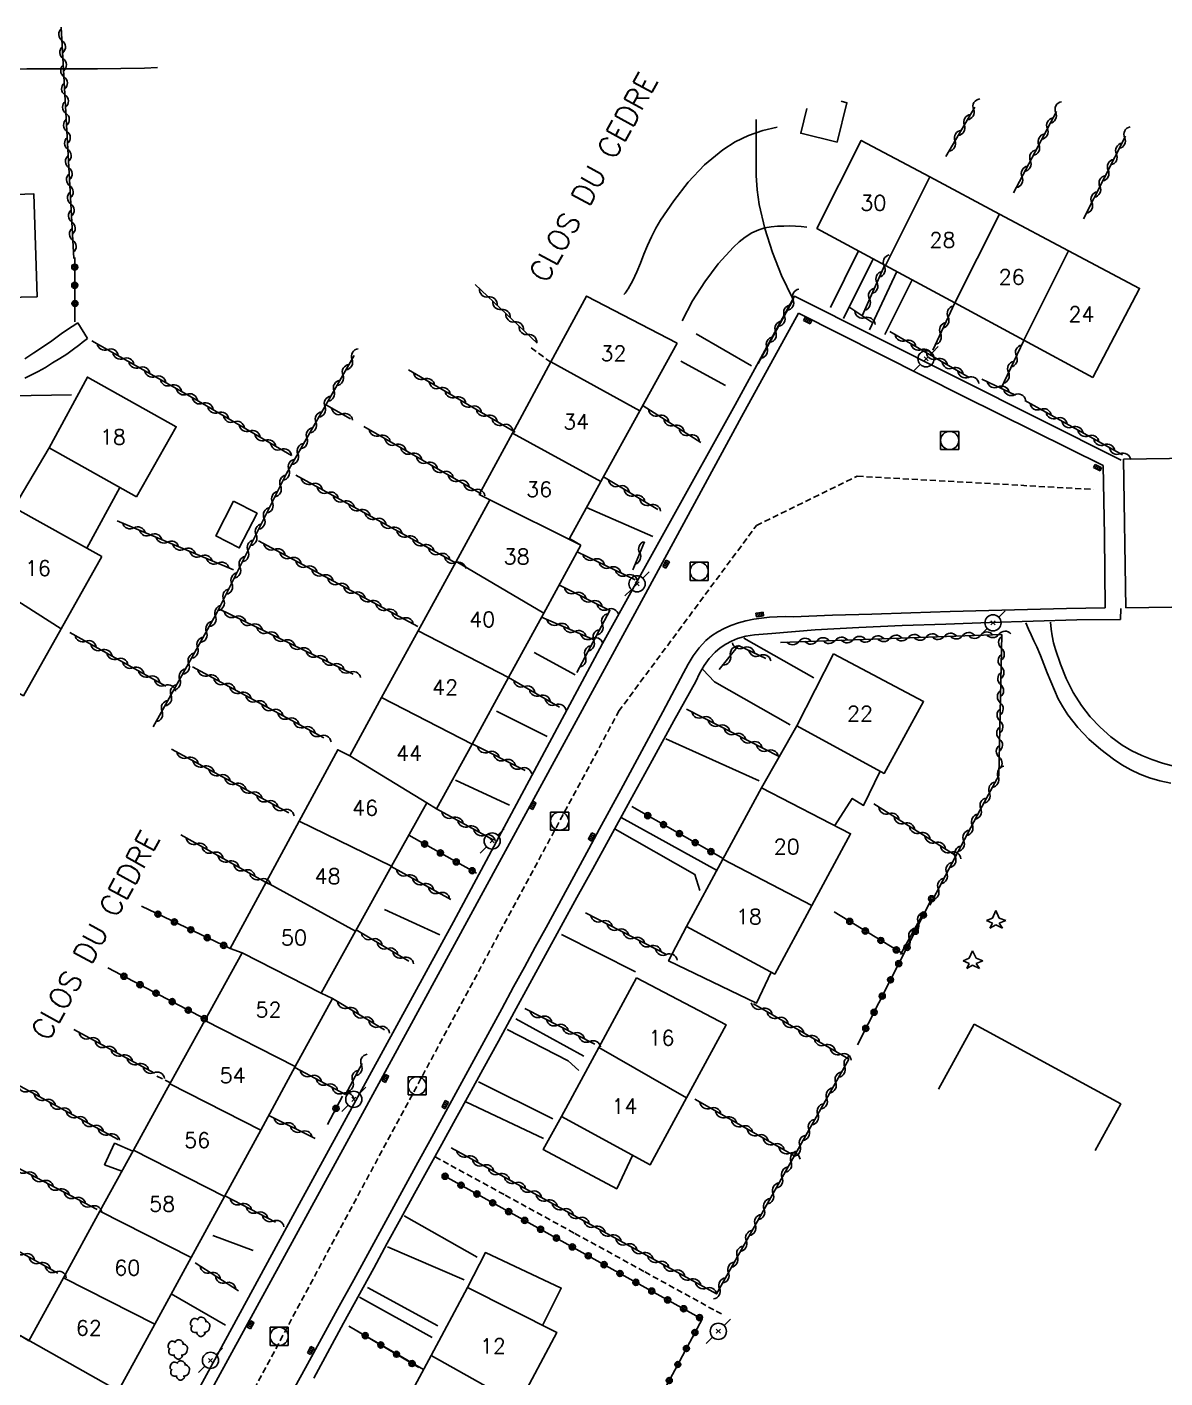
# Model space of a CAD drawing. Header units: millimetres. Extents: x 149000 to 150002, y 151999 to 153000.
# Drawn here: x 149285.8 to 149379.6, y 152423.4 to 152534.8 of the extents above; entities that cross this region are included whole.
import ezdxf
from ezdxf.enums import TextEntityAlignment as Align

# ---------------------------------------------------------------- set-up
doc = ezdxf.new("R2010")
doc.units = ezdxf.units.MM
doc.linetypes.add('DASHED', pattern=[0.75, 0.5, -0.25])
doc.layers.get('0').update_dxf_attribs({"linetype": 'CONTINUOUS'})
for name, color, linetype in [('W0001', 6, 'DASHED'), ('W0014', 7, 'CONTINUOUS'), ('W0017', 7, 'CONTINUOUS'), ('W0070', 7, 'DASHED'), ('W0071', 7, 'CONTINUOUS'), ('w0101', 7, 'CONTINUOUS'), ('W0104', 1, 'CONTINUOUS'), ('W0112', 1, 'DASHED'), ('w0211', 2, 'CONTINUOUS'), ('W0214', 2, 'CONTINUOUS'), ('w0300', 7, 'CONTINUOUS'), ('w0303', 7, 'CONTINUOUS'), ('W0310', 3, 'CONTINUOUS'), ('w0323', 7, 'CONTINUOUS'), ('W0333', 7, 'CONTINUOUS'), ('W0401', 7, 'CONTINUOUS'), ('W0420', 7, 'CONTINUOUS'), ('W0473', 7, 'CONTINUOUS'), ('W0989', 7, 'CONTINUOUS'), ('W0991', 7, 'CONTINUOUS'), ('W1102', 7, 'CONTINUOUS')]:
    doc.layers.add(name, color=color, linetype=linetype)
doc.styles.get("Standard").update_dxf_attribs({"font": 'romans.shx', "width": 0.85})

# ---------------------------------------------------------------- blocks, each defined once
blk = doc.blocks.new('T401')
for p, q in [((-0.3, 0.3), (0, 0.3)), ((-0.3, -0.25), (-0.3, 0.3)), ((-0.3, 0.15), (0, 0.15)), ((-0.3, 0), (0, 0)), ((0, 0.3), (0, -0.25)), ((-0.3, -0.15), (0, -0.15)), ((-0.3, -0.25), (-0.3, -0.3)), ((-0.3, -0.3), (0, -0.3)), ((0, -0.3), (0, -0.25))]:
    blk.add_line(p, q)
blk = doc.blocks.new('T420')
for p, q in [((0.75, 0.75), (-0.75, 0.75)), ((-0.75, 0.75), (-0.75, -0.75)), ((0.75, 0.75), (0.75, -0.75)), ((0.75, -0.75), (-0.75, -0.75))]:
    blk.add_line(p, q)
blk.add_ellipse((0, 0), major_axis=(-0.53, 0.53), ratio=1, start_param=3.926991, end_param=10.210176)
blk = doc.blocks.new('T303')
for p, q in [((-0.77, 0), (-0.28, 0.21)), ((-0.28, -0.21), (-0.77, 0)), ((-0.28, 0.21), (0, 0.83)), ((0, 0.83), (0.28, 0.21)), ((0.28, 0.21), (0.83, 0)), ((0.83, 0), (0.28, -0.21)), ((-0.49, -0.63), (-0.28, -0.21)), ((0, -0.35), (-0.49, -0.63)), ((0.56, -0.63), (0, -0.35)), ((0.28, -0.21), (0.56, -0.63))]:
    blk.add_line(p, q)
blk = doc.blocks.new('T473')
for p, q in [((-0.166667, 0.166667), (0.166667, -0.166667)), ((-0.166667, -0.166667), (0.166667, 0.166667)), ((0.500001, 0.500001), (1.000002, 1.000002)), ((-1.000002, -1.000002), (-0.500001, -0.500001))]:
    blk.add_line(p, q)
blk.add_ellipse((0, 0), major_axis=(0.471405, 0.471405), ratio=1, start_param=5.4977871438, end_param=11.780972451)
blk = doc.blocks.new('T300')
for p, q in [((-0.8, 0.51), (-0.86, 0.34)), ((-0.86, 0.34), (-0.86, 0.17)), ((-0.86, 0.17), (-0.74, 0.06)), ((-0.69, 0.63), (-0.8, 0.51)), ((-0.8, -0.06), (-0.74, 0.06)), ((-0.74, 0.06), (-0.69, 0.11)), ((-0.57, 0.69), (-0.69, 0.63)), ((-0.46, 0.69), (-0.57, 0.69)), ((-0.29, 0.63), (-0.46, 0.69)), ((-0.29, 0.63), (-0.17, 0.74)), ((-0.23, 0.57), (-0.29, 0.63)), ((-0.17, 0.74), (-0.06, 0.8)), ((-0.06, 0.8), (0.06, 0.8)), ((0.06, 0.8), (0.23, 0.74)), ((0.23, 0.74), (0.34, 0.63)), ((0.34, 0.63), (0.4, 0.51)), ((0.46, 0.46), (0.34, 0.46)), ((0.4, 0.51), (0.4, 0.46)), ((0.57, 0.4), (0.46, 0.46)), ((0.57, 0.4), (0.69, 0.29)), ((0.69, 0.29), (0.74, 0.17)), ((0.74, 0.06), (0.69, -0.17)), ((0.74, 0.17), (0.74, 0.06)), ((-0.8, -0.17), (-0.8, -0.06)), ((-0.8, -0.23), (-0.8, -0.17)), ((-0.74, -0.34), (-0.8, -0.23)), ((-0.69, -0.4), (-0.74, -0.34)), ((-0.51, -0.46), (-0.69, -0.4)), ((-0.4, -0.46), (-0.51, -0.46)), ((-0.4, -0.46), (-0.34, -0.46)), ((-0.34, -0.46), (-0.34, -0.4)), ((-0.34, -0.51), (-0.34, -0.46)), ((-0.29, -0.63), (-0.34, -0.51)), ((-0.17, -0.74), (-0.29, -0.63)), ((-0.06, -0.8), (-0.17, -0.74)), ((0.06, -0.8), (-0.06, -0.8)), ((0.17, -0.74), (0.06, -0.8)), ((0.23, -0.69), (0.17, -0.74)), ((0.29, -0.46), (0.23, -0.46)), ((0.29, -0.63), (0.23, -0.69)), ((0.46, -0.4), (0.29, -0.46)), ((0.34, -0.51), (0.29, -0.63)), ((0.34, -0.51), (0.34, -0.46)), ((0.57, -0.34), (0.46, -0.4)), ((0.63, -0.29), (0.57, -0.34)), ((0.69, -0.17), (0.63, -0.29))]:
    blk.add_line(p, q)
blk = doc.blocks.new('t323o')
at = {"color": 0, "linetype": 'Continuous'}
for radius in [0.25, 0.15]:
    blk.add_circle((0, 0), radius, dxfattribs=at)
blk = doc.blocks.new('t310o')
at = {"color": 0, "linetype": 'Continuous'}
for centre, start, end in [((-0.5, 0.38), 216.8699, 323.1304), ((0.5, -0.37), 36.8699, 143.1303)]:
    blk.add_arc(centre, 0.625, start, end, dxfattribs=at)

msp = doc.modelspace()

# ---------------------------------------------------------------- linework, layer by layer
at = {"layer": 'W0001'}
msp.add_lwpolyline([(149281.78, 152383.79), (149292.51, 152400), (149311.3, 152435.09), (149334.59, 152478.37), (149345.95, 152493.71), (149354.27, 152497.78), (149373.75, 152496.69)], dxfattribs=at)
at = {"layer": 'W0014'}
for points in [[(149376.03, 152499.11), (149349.09, 152512.63), (149344.2, 152503.68), (149333.26, 152483.98), (149320.97, 152461.02), (149308.24, 152437.71), (149295.58, 152414.36), (149286.29, 152397.61)], [(149349.43, 152511.22), (149344.72, 152502.68), (149335.75, 152486.15), (149324.77, 152465.97), (149313.3, 152444.9), (149299.32, 152419.27), (149290.33, 152402.86), (149287.11, 152396.96)], [(149374.54, 152498.65), (149363.06, 152504.35), (149349.43, 152511.22)], [(149290, 152510.43), (149289.53, 152510.14), (149289.07, 152509.83), (149288.62, 152509.52), (149288.18, 152509.2), (149287.73, 152508.88), (149287.28, 152508.56), (149286.82, 152508.25), (149286.36, 152507.96), (149286.11, 152507.8), (149285.87, 152507.63), (149285.63, 152507.46)], [(149290, 152510.43), (149290.79, 152509.15)], [(149285.62, 152505.87), (149285.84, 152505.98), (149286.06, 152506.08), (149286.28, 152506.19), (149286.5, 152506.3), (149286.72, 152506.42), (149287.32, 152506.76), (149287.91, 152507.12), (149288.5, 152507.49), (149289.08, 152507.86), (149289.31, 152508.01), (149289.52, 152508.17), (149289.74, 152508.33), (149289.95, 152508.49), (149290.15, 152508.66), (149290.36, 152508.82), (149290.57, 152508.99), (149290.79, 152509.15)], [(149374.7, 152486.93), (149374.65, 152492.89), (149374.54, 152498.65)], [(149348.99, 152486.18), (149352.22, 152486.3), (149355.46, 152486.4), (149358.69, 152486.51), (149361.93, 152486.61), (149365.12, 152486.7), (149368.31, 152486.78), (149371.51, 152486.86), (149374.7, 152486.93)], [(149375.99, 152486.86), (149375.98, 152485.96)], [(149339.95, 152481.55), (149340.31, 152482.28), (149340.74, 152482.97), (149341.23, 152483.62), (149341.79, 152484.21), (149342.26, 152484.6), (149342.76, 152484.94), (149343.29, 152485.22), (149343.84, 152485.47), (149344.46, 152485.69), (149345.09, 152485.85), (149345.74, 152485.97), (149346.38, 152486.07), (149347.03, 152486.14), (149347.67, 152486.18), (149348.32, 152486.2), (149348.97, 152486.18)], [(149340.96, 152480.84), (149341.26, 152481.51), (149341.63, 152482.15), (149342.06, 152482.73), (149342.56, 152483.27), (149342.97, 152483.62), (149343.42, 152483.93), (149343.89, 152484.18), (149344.39, 152484.39), (149345.09, 152484.58), (149345.8, 152484.68), (149346.51, 152484.74), (149347.22, 152484.8), (149350.8, 152485.1), (149354.39, 152485.3), (149357.97, 152485.45), (149361.56, 152485.58), (149365.16, 152485.71), (149368.77, 152485.83), (149372.37, 152485.92), (149375.98, 152485.96)], [(149307.44, 152421.8), (149308.76, 152424.21), (149310.08, 152426.63), (149311.41, 152429.05), (149312.74, 152431.47), (149314.07, 152433.88), (149315.4, 152436.3), (149316.72, 152438.72), (149318.04, 152441.14), (149319.03, 152442.95), (149320.02, 152444.76), (149321.01, 152446.58), (149321.99, 152448.39), (149322.98, 152450.21), (149323.96, 152452.02), (149324.95, 152453.84), (149325.93, 152455.65), (149326.82, 152457.28), (149327.71, 152458.91), (149328.6, 152460.53), (149329.48, 152462.16), (149330.37, 152463.79), (149331.26, 152465.41), (149332.14, 152467.04), (149333.02, 152468.67), (149334.76, 152471.89), (149336.5, 152475.11), (149338.23, 152478.33), (149339.95, 152481.55)], [(149309.45, 152423.34), (149311.91, 152427.89), (149314.39, 152432.44), (149315.51, 152434.49), (149316.63, 152436.54), (149317.75, 152438.58), (149318.88, 152440.63), (149320.01, 152442.67), (149321.13, 152444.72), (149322.26, 152446.76), (149323.38, 152448.81), (149324.68, 152451.17), (149325.97, 152453.54), (149327.27, 152455.91), (149328.56, 152458.28), (149329.86, 152460.65), (149331.15, 152463.02), (149332.45, 152465.39), (149333.74, 152467.75), (149335.54, 152471.03), (149337.35, 152474.31), (149339.15, 152477.58), (149340.96, 152480.85)]]:
    msp.add_lwpolyline(points, dxfattribs=at)
at = {"layer": 'W0017'}
for points in [[(149352.05, 152511.69), (149354.38, 152516.37)], [(149355.58, 152515.72), (149353.12, 152510.79)], [(149355.27, 152509.87), (149357.53, 152514.67)], [(149358.79, 152513.98), (149356.54, 152509.46)], [(149340.99, 152509.53), (149345.55, 152506.88)], [(149343.41, 152505.27), (149339.73, 152507.27)], [(149289.46, 152504.5), (149284.49, 152504.41)], [(149337.4, 152492.79), (149331.93, 152495.19)], [(149350.69, 152481.13), (149344.92, 152484.42)], [(149331.01, 152481.4), (149327.62, 152483.24)], [(149348.73, 152477.26), (149342.49, 152480.81), (149341.54, 152481.82)], [(149328.69, 152476.29), (149324.51, 152478.38)], [(149346.18, 152472.64), (149338.47, 152476.1)], [(149325.6, 152470.63), (149321.13, 152472.69)], [(149342.65, 152465.26), (149334.81, 152469.61)], [(149334.3, 152468.66), (149340.87, 152464.92), (149341.28, 152463.59)], [(149319.84, 152459.94), (149315.28, 152462.03)], [(149335.99, 152456.88), (149329.88, 152459.96)], [(149331.3, 152448.73), (149330.42, 152449.54), (149325.41, 152452.11)], [(149331.71, 152449.93), (149326.1, 152452.99)], [(149329.16, 152444.76), (149323.04, 152447.81)], [(149328.38, 152443.12), (149321.99, 152446.15)], [(149322.92, 152433.34), (149316.91, 152436.75)], [(149304.44, 152433.88), (149301.13, 152435.13)], [(149321.85, 152431.48), (149315.52, 152434.18)], [(149313.89, 152430.84), (149319.67, 152427.68)], [(149302.16, 152427.73), (149297.69, 152430.31)], [(149319.21, 152426.7), (149313.22, 152430.05)], [(149318.51, 152424.08), (149312.35, 152427.65)]]:
    msp.add_lwpolyline(points, dxfattribs=at)
at = {"layer": 'W0070'}
msp.add_lwpolyline([(149343.07, 152428.65), (149342.45, 152428.98), (149336.68, 152432.16), (149330.92, 152435.33), (149325.15, 152438.5), (149319.38, 152441.66)], dxfattribs=at)
at = {"layer": 'W0071'}
for points in [[(149368.16, 152485.67), (149368.39, 152485.17), (149368.62, 152484.68), (149368.84, 152484.19), (149369.07, 152483.69), (149369.38, 152482.99), (149369.66, 152482.27), (149369.94, 152481.56), (149370.22, 152480.84), (149370.52, 152480.12), (149370.84, 152479.42), (149371.21, 152478.74), (149371.63, 152478.08), (149372.45, 152477.04), (149373.36, 152476.09), (149374.35, 152475.22), (149375.39, 152474.42), (149376.09, 152473.96), (149376.82, 152473.55), (149377.58, 152473.2), (149378.36, 152472.9), (149379.23, 152472.64), (149380.12, 152472.44)], [(149382.41, 152473.55), (149381.65, 152473.62), (149380.9, 152473.74), (149380.16, 152473.9), (149379.43, 152474.1), (149378.57, 152474.39), (149377.73, 152474.72), (149376.9, 152475.11), (149376.12, 152475.58), (149375.17, 152476.28), (149374.29, 152477.06), (149373.48, 152477.92), (149372.75, 152478.85), (149372.07, 152479.94), (149371.5, 152481.09), (149371.02, 152482.28), (149370.61, 152483.49), (149370.46, 152484.04), (149370.34, 152484.6), (149370.25, 152485.16), (149370.21, 152485.73)]]:
    msp.add_lwpolyline(points, dxfattribs=at)
at = {"layer": 'w0101'}
for points in [[(149356.59, 152515.17), (149350.94, 152518.23), (149354.6, 152525.48), (149360.26, 152522.47)], [(149360.26, 152522.47), (149366, 152519.41)], [(149366, 152519.41), (149371.7, 152516.38)], [(149371.7, 152516.38), (149377.55, 152513.27), (149373.69, 152505.93)], [(149362.31, 152512.08), (149356.59, 152515.17)], [(149329.01, 152507.22), (149331.95, 152512.64), (149339.41, 152508.76)], [(149367.99, 152509.01), (149362.31, 152512.08)], [(149373.69, 152505.93), (149367.99, 152509.01)], [(149339.41, 152508.76), (149336.33, 152503.17)], [(149325.83, 152501.33), (149329.01, 152507.22)], [(149336.33, 152503.17), (149333.12, 152497.35)], [(149323.96, 152495.82), (149323.09, 152496.28), (149325.83, 152501.33)], [(149333.12, 152497.35), (149330.53, 152492.64)], [(149321.18, 152490.73), (149323.96, 152495.82)], [(149291.98, 152491.15), (149284.72, 152495.19)], [(149330.53, 152492.64), (149331.46, 152492.08)], [(149288.62, 152485.18), (149291.98, 152491.14)], [(149331.46, 152492.08), (149328.41, 152486.49)], [(149318.06, 152485.02), (149321.18, 152490.73)], [(149281.65, 152489.61), (149278.4, 152483.7), (149285.5, 152479.66), (149288.62, 152485.18)], [(149328.41, 152486.49), (149325.51, 152481.18)], [(149315.04, 152479.52), (149318.06, 152485.02)], [(149325.51, 152481.18), (149322.5, 152475.67)], [(149312.41, 152474.7), (149315.04, 152479.52)], [(149322.5, 152475.67), (149319.58, 152470.32), (149318.76, 152470.83)], [(149308.24, 152469.31), (149311.43, 152475.21), (149312.41, 152474.7)], [(149346.37, 152472.07), (149343.19, 152466.17)], [(149350.52, 152462.35), (149353.72, 152468.28), (149346.37, 152472.07)], [(149318.76, 152470.83), (149315.86, 152465.61)], [(149305.52, 152464.28), (149308.24, 152469.31)], [(149315.86, 152465.61), (149312.89, 152460.24)], [(149343.19, 152466.17), (149340.19, 152460.61), (149347.46, 152456.69), (149350.52, 152462.35)], [(149303.54, 152458.46), (149302.55, 152458.8), (149305.52, 152464.28)], [(149312.89, 152460.24), (149310.06, 152455.13)], [(149300.46, 152452.86), (149303.54, 152458.46)], [(149336.06, 152456.38), (149332.96, 152450.64)], [(149340.18, 152446.48), (149343.45, 152452.52), (149336.06, 152456.38)], [(149310.06, 152455.13), (149310.99, 152454.67), (149307.92, 152449.06)], [(149297.59, 152447.63), (149300.46, 152452.86)], [(149332.96, 152450.64), (149329.87, 152444.95), (149337.18, 152440.95), (149340.18, 152446.48)], [(149307.92, 152449.06), (149305.07, 152443.82)], [(149294.59, 152442.16), (149297.59, 152447.63)], [(149305.07, 152443.82), (149302.08, 152438.34)], [(149291.82, 152437.13), (149294.59, 152442.16)], [(149302.08, 152438.34), (149299.33, 152433.3)], [(149288.8, 152431.63), (149291.82, 152437.13)], [(149299.33, 152433.3), (149296.33, 152427.8)], [(149285.95, 152426.44), (149288.8, 152431.63)], [(149322.12, 152430.83), (149319.12, 152425.21)], [(149326.33, 152421.17), (149329.5, 152427.11), (149322.12, 152430.83)], [(149296.33, 152427.8), (149293.21, 152422.09), (149292.42, 152422.39)], [(149283.56, 152423.8), (149285.24, 152426.87), (149285.95, 152426.44)], [(149319.12, 152425.21), (149316.06, 152419.5), (149323.32, 152415.5), (149326.33, 152421.17)]]:
    msp.add_lwpolyline(points, dxfattribs=at)
for points in [[(149286.64, 152512.58), (149280.02, 152512.45), (149279.68, 152520.83), (149286.36, 152521.08)], [(149294.84, 152496.08), (149287.64, 152500.11), (149290.78, 152505.96), (149298.11, 152501.86)], [(149352.31, 152483.13), (149349.28, 152477.18), (149356.48, 152473.25), (149359.73, 152479.18)]]:
    msp.add_lwpolyline(points, close=True, dxfattribs=at)
at = {"layer": 'W0104'}
for points in [[(149352.62, 152525.34), (149349.6, 152526.08), (149350.1, 152528.11)], [(149352.93, 152528.72), (149353.42, 152528.6), (149352.62, 152525.34)], [(149284.72, 152495.19), (149287.64, 152500.11)], [(149293.46, 152496.85), (149290.73, 152491.85)], [(149291.98, 152491.14), (149291.98, 152491.15)], [(149349.28, 152477.18), (149346.37, 152472.07)], [(149356.16, 152473.43), (149354.79, 152470.62), (149353.86, 152471.19), (149352.42, 152468.95)], [(149340.19, 152460.61), (149338.71, 152457.78), (149345.97, 152454.3), (149347.16, 152456.85)], [(149329.87, 152444.95), (149328.37, 152442.21), (149334.44, 152438.98), (149335.74, 152441.74)], [(149293.63, 152440.43), (149292.2, 152440.97), (149293.02, 152442.74), (149294.54, 152442.08)], [(149322.12, 152430.83), (149323.6, 152433.71), (149329.85, 152430.79), (149328.31, 152427.7)]]:
    msp.add_lwpolyline(points, dxfattribs=at)
for points in [[(149376.22, 152499.18), (149376.42, 152486.92), (149382.11, 152487.01), (149381.92, 152499.27)], [(149302.83, 152495.71), (149301.38, 152492.85), (149303.31, 152491.86), (149304.77, 152494.72)]]:
    msp.add_lwpolyline(points, close=True, dxfattribs=at)
at = {"layer": 'W0112'}
for points in [[(149328.99, 152507.18), (149327.34, 152508.39)], [(149297.64, 152447.73), (149296.4, 152448.32)]]:
    msp.add_lwpolyline(points, dxfattribs=at)
at = {"layer": 'w0211'}
msp.add_lwpolyline([(149347.67, 152526.59), (149346.47, 152526.31), (149345.31, 152525.9), (149344.2, 152525.37), (149343.17, 152524.71), (149341.66, 152523.46), (149340.33, 152522.03), (149339.15, 152520.5), (149338.05, 152518.91), (149337.65, 152518.24), (149337.29, 152517.53), (149336.97, 152516.81), (149336.68, 152516.09), (149336.39, 152515.36), (149336.09, 152514.64), (149335.75, 152513.93), (149335.37, 152513.24), (149335.3, 152513.12), (149335.21, 152513), (149335.12, 152512.88), (149335.02, 152512.77)], dxfattribs=at)
at = {"layer": 'W0214'}
for points in [[(149296.56, 152531.5), (149295.48, 152531.46), (149293.54, 152531.42), (149291.61, 152531.4), (149289.67, 152531.4), (149287.74, 152531.4), (149285.8, 152531.39), (149283.87, 152531.37), (149281.93, 152531.32), (149279.67, 152531.23), (149277.41, 152531.12), (149275.15, 152531), (149272.9, 152530.86), (149270.64, 152530.72), (149268.38, 152530.59), (149266.12, 152530.46), (149263.86, 152530.35), (149262.99, 152530.35), (149262.88, 152530.36)], [(149339.84, 152510.61), (149340.69, 152512.26), (149341.69, 152513.83), (149342.81, 152515.31), (149344.07, 152516.68), (149344.53, 152517.11), (149345.03, 152517.5), (149345.57, 152517.85), (149346.14, 152518.12), (149346.65, 152518.28), (149347.18, 152518.36), (149347.7, 152518.4), (149348.22, 152518.42), (149348.69, 152518.43), (149349.17, 152518.42), (149349.64, 152518.39), (149350.11, 152518.33)]]:
    msp.add_lwpolyline(points, dxfattribs=at)
at = {"layer": 'w0300'}
msp.add_lwpolyline([(149348.93, 152512.47), (149348.03, 152514.33), (149347.27, 152516.24), (149346.65, 152518.21), (149346.17, 152520.21), (149346, 152521.4), (149345.93, 152522.59), (149345.92, 152523.79), (149345.92, 152524.97), (149345.92, 152527.21)], dxfattribs=at)
at = {"layer": 'W0310'}
for points in [[(149288.63, 152534.84), (149289.65, 152515.75)], [(149363.95, 152528.22), (149361.56, 152524.17)], [(149367.16, 152521.15), (149370.69, 152527.88)], [(149372.93, 152519.02), (149376.39, 152525.85)], [(149354.67, 152511.01), (149356.53, 152515.21)], [(149327.87, 152508.75), (149322.76, 152513.61)], [(149346.1, 152507.07), (149349.01, 152512.39)], [(149355.48, 152510.48), (149353.65, 152511.69)], [(149360.49, 152508.19), (149362.31, 152512.08)], [(149291.14, 152508.95), (149299.61, 152504.17), (149307.6, 152499.48)], [(149363.49, 152505.91), (149356.96, 152509.73)], [(149366.1, 152504.99), (149368, 152508.99)], [(149312.77, 152507.73), (149307.2, 152497.99), (149301.49, 152486.55), (149296.2, 152477.09)], [(149326.05, 152501.42), (149317.25, 152506.56)], [(149367.32, 152504.46), (149364.54, 152505.79)], [(149312.48, 152502.51), (149310.49, 152503.65)], [(149341.36, 152500.57), (149336.62, 152503.59)], [(149376.15, 152499.53), (149368.09, 152504.03)], [(149323.26, 152496.33), (149313.59, 152501.88)], [(149321.18, 152490.6), (149307.97, 152497.87)], [(149337.81, 152495.03), (149333.34, 152497.73)], [(149293.23, 152494.09), (149302.82, 152490.06)], [(149318.02, 152485.38), (149304.89, 152492.45)], [(149335.76, 152490.06), (149336.71, 152492.37)], [(149331.17, 152491.55), (149335.94, 152489.23)], [(149331.13, 152481.59), (149333.87, 152486.7), (149329.67, 152488.81)], [(149312.7, 152481.45), (149301.61, 152486.84)], [(149332.58, 152484.29), (149328.22, 152486.15)], [(149289.32, 152484.89), (149297.26, 152480.46)], [(149347.95, 152484.07), (149366.18, 152484.73)], [(149366.18, 152484.73), (149365.94, 152473.08)], [(149346.73, 152482.75), (149344.48, 152483.8), (149342.87, 152481.82)], [(149310.28, 152476.2), (149299.44, 152482.05)], [(149329.72, 152478.73), (149325.51, 152481.18)], [(149347.84, 152474.64), (149340.19, 152478.56)], [(149326.87, 152473.5), (149322.51, 152475.69)], [(149307.38, 152470.01), (149297.72, 152475.26)], [(149365.94, 152473.08), (149364.39, 152470.25), (149360.24, 152462.39)], [(149324.24, 152467.77), (149319.58, 152470.32)], [(149362.34, 152466.52), (149355.62, 152470.74)], [(149305.71, 152464.15), (149298.49, 152468.18)], [(149320.75, 152462.85), (149315.84, 152465.57)], [(149338.59, 152458.28), (149331.86, 152461.74)], [(149359.57, 152461.44), (149357.83, 152458.31)], [(149317.3, 152457.76), (149312.95, 152460.35)], [(149315.27, 152452.09), (149310.99, 152454.67)], [(149320.78, 152442.36), (149342.65, 152430.3), (149353.55, 152449.63), (149353.55, 152449.71), (149345.72, 152454.23)], [(149332.63, 152450.92), (149326.86, 152453.85)], [(149296.31, 152448.53), (149289.65, 152452.11)], [(149313.44, 152449.33), (149312.06, 152446.76), (149307.89, 152449)], [(149293.33, 152443.04), (149283.33, 152448.46)], [(149349.08, 152441.69), (149340.86, 152446.37)], [(149309.57, 152443.13), (149305.73, 152445.04)], [(149291.6, 152437.26), (149280.45, 152443.1)], [(149288.35, 152432.02), (149277.68, 152437.95)], [(149306.29, 152436.23), (149302.11, 152438.41)], [(149303.24, 152430.55), (149299.67, 152432.86)]]:
    msp.add_lwpolyline(points, dxfattribs=at)
at = {"layer": 'w0323'}
for points in [[(149289.75, 152510.53), (149289.74, 152515.82)], [(149343.22, 152466.22), (149335.69, 152470.52)], [(149322.87, 152465.01), (149317.28, 152468.17)], [(149302.55, 152458.8), (149295.25, 152462.29)], [(149354.29, 152450.87), (149360.41, 152462.93)], [(149358.14, 152458.3), (149352.37, 152461.82)], [(149300.52, 152452.97), (149292.46, 152457.22)], [(149311.81, 152446.61), (149310.57, 152444.29)], [(149330.26, 152407.29), (149341.48, 152428.23), (149320, 152440.17)], [(149312.4, 152427.63), (149318.12, 152424.22)]]:
    msp.add_lwpolyline(points, dxfattribs=at)
at = {"layer": 'W0333'}
for points in [[(149363.9, 152452.56), (149360.96, 152447.21)], [(149373.89, 152442.14), (149376, 152445.98), (149363.9, 152452.56)]]:
    msp.add_lwpolyline(points, dxfattribs=at)
at = {"layer": 'W1102'}
for points in [[(149356.59, 152515.17), (149360.26, 152522.47)], [(149362.31, 152512.08), (149366, 152519.41)], [(149367.99, 152509.01), (149371.7, 152516.38)], [(149329.01, 152507.22), (149336.33, 152503.17)], [(149325.83, 152501.33), (149333.12, 152497.35)], [(149331.46, 152492.08), (149323.96, 152495.82)], [(149321.18, 152490.73), (149328.41, 152486.49)], [(149281.65, 152489.61), (149288.62, 152485.18)], [(149325.51, 152481.18), (149318.06, 152485.02)], [(149322.5, 152475.67), (149315.04, 152479.52)], [(149318.76, 152470.83), (149312.41, 152474.7)], [(149308.24, 152469.31), (149315.86, 152465.61)], [(149343.19, 152466.17), (149350.52, 152462.35)], [(149305.52, 152464.28), (149312.89, 152460.24)], [(149310.06, 152455.13), (149303.54, 152458.46)], [(149307.92, 152449.06), (149300.46, 152452.86)], [(149332.96, 152450.64), (149340.18, 152446.48)], [(149305.07, 152443.82), (149297.59, 152447.63)], [(149302.08, 152438.34), (149294.59, 152442.16)], [(149299.33, 152433.3), (149291.82, 152437.13)], [(149296.33, 152427.8), (149288.8, 152431.63)], [(149292.42, 152422.39), (149292.56, 152422.76), (149285.24, 152426.87)], [(149326.33, 152421.17), (149319.12, 152425.21)]]:
    msp.add_lwpolyline(points, dxfattribs=at)

# ---------------------------------------------------------------- block references
at = {"layer": 'w0300'}
for p in [(149300.14, 152427.58), (149298.29, 152425.71), (149298.46, 152423.98)]:
    msp.add_blockref('T300', p, dxfattribs=at)
at = {"layer": 'w0303'}
for p in [(149365.69, 152461.11), (149363.78, 152457.79)]:
    msp.add_blockref('T303', p, dxfattribs=at)
at = {"layer": 'W0310'}
for p, rotation in [((149288.69, 152533.72), 273.0594189664562), ((149288.77, 152532.23), 273.0594189664562), ((149288.85, 152530.73), 273.0594189664562), ((149288.93, 152529.23), 273.0594189664562), ((149363.85, 152528.05), 239.437001867287), ((149289.01, 152527.73), 273.0594189664562), ((149370.64, 152527.79), 62.33570710330547), ((149289.09, 152526.24), 273.0594189664562), ((149363.09, 152526.76), 239.437001867287), ((149369.95, 152526.46), 62.33570710330547), ((149376.32, 152525.71), 63.12048924471146), ((149289.17, 152524.74), 273.0594189664562), ((149362.33, 152525.46), 239.437001867287), ((149369.25, 152525.13), 62.33570710330547), ((149368.55, 152523.81), 62.33570710330547), ((149375.64, 152524.37), 63.12048924471146), ((149289.25, 152523.24), 273.0594189664562), ((149367.86, 152522.48), 62.33570710330547), ((149374.96, 152523.03), 63.12048924471146), ((149289.33, 152521.74), 273.0594189664562), ((149374.28, 152521.69), 63.12048924471146), ((149289.41, 152520.24), 273.0594189664562), ((149373.61, 152520.36), 63.12048924471146), ((149289.49, 152518.75), 273.0594189664562), ((149289.57, 152517.25), 273.0594189664562), ((149356.5, 152515.13), 66.12243934699954), ((149355.89, 152513.76), 66.12243934699954), ((149323.85, 152512.57), 136.4535251656386), ((149348.98, 152512.34), 61.30963100584354), ((149355.28, 152512.38), 66.12243934699954), ((149324.93, 152511.54), 136.4535251656386), ((149326.02, 152510.51), 136.4535251656386), ((149348.26, 152511.02), 61.30963100584354), ((149354.9, 152510.86), 146.5205510725555), ((149361.76, 152510.91), 64.94572140604066), ((149327.11, 152509.47), 136.4535251656386), ((149347.54, 152509.7), 61.30963100584354), ((149361.13, 152509.55), 64.94572140604066), ((149292.45, 152508.22), 330.5722804378013), ((149346.82, 152508.39), 61.30963100584354), ((149358.25, 152508.97), 149.65037689717), ((149359.55, 152508.22), 149.65037689717), ((149293.75, 152507.48), 330.5722804378013), ((149312.6, 152507.43), 240.2651466238472), ((149360.84, 152507.46), 149.65037689717), ((149367.39, 152507.7), 64.51827716299708), ((149295.06, 152506.74), 330.5722804378013), ((149296.37, 152506), 330.5722804378013), ((149311.85, 152506.13), 240.2651466238472), ((149362.14, 152506.7), 149.65037689717), ((149363.43, 152505.94), 149.65037689717), ((149366.74, 152506.35), 64.51827716299708), ((149297.67, 152505.27), 330.5722804378013), ((149311.11, 152504.83), 240.2651466238472), ((149318.55, 152505.8), 149.7165926605309), ((149319.84, 152505.05), 149.7165926605309), ((149365.89, 152505.15), 154.4910875716616), ((149298.98, 152504.53), 330.5722804378013), ((149300.28, 152503.78), 329.5567047723593), ((149310.36, 152503.52), 240.2651466238472), ((149321.14, 152504.29), 149.7165926605309), ((149367.25, 152504.5), 154.4910875716616), ((149301.57, 152503.02), 329.5567047723593), ((149311.79, 152502.91), 150.1586043843379), ((149322.43, 152503.53), 149.7165926605309), ((149323.73, 152502.78), 149.7165926605309), ((149337.89, 152502.78), 147.4137608122919), ((149369.4, 152503.3), 150.8128646317229), ((149370.71, 152502.57), 150.8128646317229), ((149302.87, 152502.26), 329.5567047723593), ((149304.16, 152501.5), 329.5567047723593), ((149309.62, 152502.22), 240.2651466238472), ((149325.02, 152502.02), 149.7165926605309), ((149339.15, 152501.97), 147.4137608122919), ((149372.02, 152501.84), 150.8128646317229), ((149305.45, 152500.74), 329.5567047723593), ((149308.88, 152500.92), 240.2651466238472), ((149314.89, 152501.13), 150.1586043844106), ((149316.19, 152500.38), 150.1586043844106), ((149340.42, 152501.17), 147.4137608122919), ((149373.33, 152501.11), 150.8128646317229), ((149374.64, 152500.37), 150.8128646317229), ((149306.75, 152499.98), 329.5567047723593), ((149308.13, 152499.62), 240.2651466238472), ((149317.49, 152499.64), 150.1586043844106), ((149375.95, 152499.64), 150.8128646317229), ((149307.39, 152498.31), 240.2651466238472), ((149318.79, 152498.89), 150.1586043844106), ((149320.09, 152498.14), 150.1586043844106), ((149306.7, 152496.98), 243.4730084548014), ((149309.29, 152497.15), 151.1842115213278), ((149321.4, 152497.4), 150.1586043844106), ((149334.62, 152496.96), 148.8633720354126), ((149306.03, 152495.64), 243.4730084548014), ((149310.6, 152496.42), 151.1842115213278), ((149322.7, 152496.65), 150.1586043844106), ((149335.9, 152496.18), 148.8633720354126), ((149311.92, 152495.7), 151.1842115213278), ((149313.23, 152494.98), 151.1842115213278), ((149337.19, 152495.41), 148.8633720354126), ((149305.36, 152494.3), 243.4730084548014), ((149314.55, 152494.26), 151.1842115213278), ((149294.61, 152493.51), 337.2098783636311), ((149296, 152492.93), 337.2098783636311), ((149304.69, 152492.95), 243.4730084548014), ((149315.86, 152493.53), 151.1842115213278), ((149317.17, 152492.81), 151.1842115213278), ((149297.38, 152492.34), 337.2098783636311), ((149298.76, 152491.76), 337.2098783636311), ((149304.02, 152491.61), 243.4730084548014), ((149306.21, 152491.74), 151.694300613674), ((149318.49, 152492.09), 151.1842115213278), ((149336.33, 152491.45), 67.60986830147726), ((149300.14, 152491.18), 337.2098783636311), ((149301.53, 152490.6), 337.2098783636311), ((149303.35, 152490.27), 243.4730084548014), ((149307.53, 152491.03), 151.694300613674), ((149308.85, 152490.32), 151.694300613674), ((149319.8, 152491.36), 151.1842115213278), ((149321.12, 152490.64), 151.1842115213278), ((149332.52, 152490.9), 334.0679455117092), ((149302.68, 152488.93), 243.4730084548014), ((149310.17, 152489.6), 151.694300613674), ((149333.87, 152490.24), 334.0679455117092), ((149335.22, 152489.59), 334.0679455117092), ((149311.49, 152488.89), 151.694300613674), ((149312.81, 152488.18), 151.694300613674), ((149331.01, 152488.14), 153.2494556122696), ((149302.01, 152487.59), 243.4730084548014), ((149314.14, 152487.47), 151.694300613674), ((149332.35, 152487.46), 153.2494556122696), ((149301.33, 152486.25), 240.7906895852433), ((149302.96, 152486.18), 154.1019702334623), ((149315.46, 152486.76), 151.694300613674), ((149316.78, 152486.05), 151.694300613674), ((149333.25, 152485.55), 61.78625471951698), ((149333.69, 152486.79), 153.2494556122696), ((149300.59, 152484.94), 240.7906895852433), ((149304.31, 152485.53), 154.1019702334623), ((149305.66, 152484.87), 154.1019702334623), ((149329.6, 152485.56), 156.8188859457428), ((149330.98, 152484.97), 156.8188859457428), ((149290.63, 152484.16), 330.8664297700532), ((149299.86, 152483.63), 240.7906895852433), ((149307.01, 152484.22), 154.1019702334623), ((149332.36, 152484.38), 156.8188859457428), ((149332.54, 152484.23), 61.78625471951698), ((149349.45, 152484.13), 2.055164225772437), ((149350.95, 152484.18), 2.055164225772437), ((149352.45, 152484.23), 2.055164225772437), ((149353.95, 152484.29), 2.055164225772437), ((149355.45, 152484.34), 2.055164225772437), ((149356.95, 152484.39), 2.055164225772437), ((149358.45, 152484.45), 2.055164225772437), ((149359.94, 152484.5), 2.055164225772437), ((149361.44, 152484.56), 2.055164225772437), ((149362.94, 152484.61), 2.055164225772437), ((149364.44, 152484.66), 2.055164225772437), ((149365.94, 152484.72), 2.055164225772437), ((149366.15, 152483.58), 268.8196221132375), ((149291.94, 152483.43), 330.8664297700532), ((149293.25, 152482.7), 330.8664297700532), ((149299.13, 152482.32), 240.7906895852433), ((149308.36, 152483.56), 154.1019702334623), ((149309.71, 152482.91), 154.1019702334623), ((149331.84, 152482.91), 61.78625471951698), ((149343.81, 152482.98), 231.049654787617), ((149344.88, 152483.62), 154.9928613667275), ((149346.24, 152482.98), 154.9928613667275), ((149294.56, 152481.97), 330.8664297700532), ((149311.06, 152482.25), 154.1019702334623), ((149312.41, 152481.6), 154.1019702334623), ((149366.12, 152482.08), 268.8196221132375), ((149295.87, 152481.24), 330.8664297700532), ((149297.18, 152480.51), 330.8664297700532), ((149298.4, 152481.01), 240.7906895852433), ((149300.76, 152481.34), 151.6510189238525), ((149302.08, 152480.63), 151.6510189238525), ((149326.81, 152480.43), 149.7969140008433), ((149366.09, 152480.58), 268.8196221132375), ((149297.67, 152479.71), 240.7906895852433), ((149303.4, 152479.91), 151.6510189238525), ((149304.72, 152479.2), 151.6510189238525), ((149328.1, 152479.67), 149.7969140008433), ((149366.06, 152479.08), 268.8196221132375), ((149296.93, 152478.4), 240.7906895852433), ((149306.04, 152478.49), 151.6510189238525), ((149329.4, 152478.92), 149.7969140008433), ((149307.36, 152477.78), 151.6510189238525), ((149308.68, 152477.07), 151.6510189238525), ((149341.52, 152477.88), 152.868567786686), ((149342.86, 152477.2), 152.868567786686), ((149366.03, 152477.58), 268.8196221132375), ((149310, 152476.35), 151.6510189238525), ((149344.19, 152476.51), 152.868567786686), ((149345.53, 152475.83), 152.868567786686), ((149366, 152476.08), 268.8196221132375), ((149323.85, 152475.02), 153.3771698194119), ((149346.86, 152475.14), 152.868567786686), ((149365.97, 152474.58), 268.8196221132375), ((149299.04, 152474.55), 151.4463676337893), ((149300.36, 152473.83), 151.4463676337893), ((149325.19, 152474.35), 153.3771698194119), ((149326.53, 152473.67), 153.3771698194119), ((149301.68, 152473.11), 151.4463676337893), ((149365.88, 152472.98), 241.2918240613713), ((149302.99, 152472.4), 151.4463676337893), ((149304.31, 152471.68), 151.4463676337893), ((149365.16, 152471.67), 241.2918240613713), ((149305.63, 152470.96), 151.4463676337893), ((149306.95, 152470.24), 151.4463676337893), ((149364.44, 152470.35), 241.2918240613713), ((149320.89, 152469.6), 151.3275924637134), ((149356.89, 152469.94), 147.8637697973039), ((149358.16, 152469.14), 147.8637697973039), ((149363.74, 152469.02), 242.2087091706678), ((149322.21, 152468.88), 151.3275924637134), ((149323.53, 152468.16), 151.3275924637134), ((149359.43, 152468.35), 147.8637697973039), ((149363.04, 152467.7), 242.2087091706678), ((149299.8, 152467.45), 150.8570429531133), ((149360.7, 152467.55), 147.8637697973039), ((149301.11, 152466.72), 150.8570429531133), ((149302.42, 152465.99), 150.8570429531133), ((149361.97, 152466.75), 147.8637697973039), ((149362.34, 152466.37), 242.2087091706678), ((149303.73, 152465.26), 150.8570429531133), ((149317.15, 152464.84), 150.9820902659281), ((149361.64, 152465.04), 242.2087091706678), ((149305.04, 152464.53), 150.8570429531133), ((149318.47, 152464.12), 150.9820902659281), ((149360.94, 152463.72), 242.2087091706678), ((149319.78, 152463.39), 150.9820902659281), ((149333.19, 152461.06), 152.7777294689412), ((149334.53, 152460.37), 152.7777294689412), ((149359.29, 152460.94), 240.9111485772342), ((149314.24, 152459.58), 149.2884239676916), ((149335.86, 152459.68), 152.7777294689412), ((149358.56, 152459.62), 240.9111485772342), ((149315.53, 152458.81), 149.2884239676916), ((149316.82, 152458.05), 149.2884239676916), ((149337.2, 152459), 152.7777294689412), ((149338.53, 152458.31), 152.7777294689412), ((149312.27, 152453.9), 148.9086011638043), ((149346.4, 152453.84), 149.9911390288187), ((149313.56, 152453.12), 148.9086011638043), ((149314.84, 152452.35), 148.9086011638043), ((149328.2, 152453.17), 153.1695824618585), ((149329.54, 152452.49), 153.1695824618585), ((149347.7, 152453.09), 149.9911390288187), ((149290.98, 152451.4), 151.7221801875278), ((149330.88, 152451.81), 153.1695824618585), ((149349, 152452.34), 149.9911390288187), ((149350.3, 152451.59), 149.9911390288187), ((149292.3, 152450.69), 151.7221801875278), ((149332.21, 152451.14), 153.1695824618585), ((149351.6, 152450.84), 149.9911390288187), ((149293.62, 152449.98), 151.7221801875278), ((149294.94, 152449.27), 151.7221801875278), ((149313.37, 152449.2), 241.8164569355718), ((149352.9, 152450.09), 149.9911390288187), ((149353.23, 152449.05), 60.55616698205748), ((149296.26, 152448.56), 151.7221801875278), ((149309.21, 152448.29), 151.7665062490947), ((149312.66, 152447.88), 241.8164569355718), ((149352.49, 152447.75), 60.55616698205748), ((149285.96, 152447.03), 151.5738085225489), ((149310.54, 152447.58), 151.7665062490947), ((149311.86, 152446.87), 151.7665062490947), ((149287.28, 152446.32), 151.5738085225489), ((149351.76, 152446.44), 60.55616698205748), ((149288.6, 152445.6), 151.5738085225489), ((149289.92, 152444.89), 151.5738085225489), ((149342.16, 152445.63), 150.3716039285791), ((149343.46, 152444.88), 150.3716039285791), ((149351.02, 152445.13), 60.55616698205748), ((149291.24, 152444.17), 151.5738085225489), ((149307.07, 152444.37), 153.5545640553372), ((149308.42, 152443.7), 153.5545640553372), ((149344.77, 152444.14), 150.3716039285791), ((149350.28, 152443.83), 60.55616698205748), ((149292.56, 152443.46), 151.5738085225489), ((149346.07, 152443.4), 150.3716039285791), ((149347.38, 152442.66), 150.3716039285791), ((149349.54, 152442.52), 60.55616698205748), ((149322.1, 152441.64), 331.1181294473967), ((149348.68, 152441.92), 150.3716039285791), ((149348.81, 152441.21), 60.55616698205748), ((149285.76, 152440.32), 152.334462093608), ((149323.41, 152440.91), 331.1181294473967), ((149324.72, 152440.19), 331.1181294473967), ((149348.07, 152439.91), 60.55616698205748), ((149287.09, 152439.62), 152.334462093608), ((149326.04, 152439.46), 331.1181294473967), ((149288.42, 152438.92), 152.334462093608), ((149289.75, 152438.23), 152.334462093608), ((149327.35, 152438.74), 331.1181294473967), ((149328.66, 152438.01), 331.1181294473967), ((149347.33, 152438.6), 60.55616698205748), ((149291.08, 152437.53), 152.334462093608), ((149303.44, 152437.71), 152.3683952853101), ((149304.77, 152437.02), 152.3683952853101), ((149329.98, 152437.29), 331.1181294473967), ((149346.59, 152437.3), 60.55616698205748), ((149306.1, 152436.32), 152.3683952853101), ((149331.29, 152436.57), 331.1181294473967), ((149332.6, 152435.84), 331.1181294473967), ((149345.86, 152435.99), 60.55616698205748), ((149333.92, 152435.12), 331.1181294473967), ((149345.12, 152434.68), 60.55616698205748), ((149285.55, 152433.58), 150.921077957722), ((149335.23, 152434.39), 331.1181294473967), ((149336.55, 152433.67), 331.1181294473967), ((149344.38, 152433.38), 60.55616698205748), ((149286.86, 152432.85), 150.921077957722), ((149337.86, 152432.94), 331.1181294473967), ((149343.65, 152432.07), 60.55616698205748), ((149288.17, 152432.12), 150.921077957722), ((149300.93, 152432.05), 147.147344593718), ((149302.19, 152431.23), 147.147344593718), ((149339.17, 152432.22), 331.1181294473967), ((149340.49, 152431.49), 331.1181294473967), ((149341.8, 152430.77), 331.1181294473967), ((149342.91, 152430.76), 60.55616698205748)]:
    msp.add_blockref('t310o', p, dxfattribs=dict(at, rotation=rotation))
at = {"layer": 'w0323'}
for p, rotation in [((149289.74, 152515.03), 90.07577370554937), ((149289.74, 152513.53), 90.07577370554937), ((149289.75, 152512.03), 90.07577370554937), ((149336.99, 152469.77), 150.3124964316546), ((149338.29, 152469.03), 150.3124964316546), ((149318.59, 152467.43), 150.5362711158083), ((149339.6, 152468.29), 150.3124964316546), ((149340.9, 152467.55), 150.3124964316546), ((149319.89, 152466.69), 150.5362711158083), ((149342.2, 152466.8), 150.3124964316546), ((149321.2, 152465.95), 150.5362711158083), ((149322.51, 152465.22), 150.5362711158083), ((149360.4, 152462.91), 63.08809647692288), ((149296.6, 152461.64), 154.4566643417899), ((149297.96, 152461), 154.4566643417899), ((149353.65, 152461.04), 148.5913326386885), ((149359.73, 152461.57), 63.08809647692288), ((149299.31, 152460.35), 154.4566643417899), ((149300.66, 152459.7), 154.4566643417899), ((149354.93, 152460.25), 148.5913326386885), ((149356.21, 152459.47), 148.5913326386885), ((149359.05, 152460.23), 63.08809647692288), ((149302.02, 152459.06), 154.4566643417899), ((149357.49, 152458.69), 148.5913326386885), ((149358.37, 152458.9), 63.08809647692288), ((149357.69, 152457.56), 63.08809647692288), ((149293.79, 152456.52), 152.1537439985671), ((149357.01, 152456.22), 63.08809647692288), ((149295.12, 152455.82), 152.1537439985671), ((149296.44, 152455.12), 152.1537439985671), ((149297.77, 152454.42), 152.1537439985671), ((149356.33, 152454.88), 63.08809647692288), ((149299.1, 152453.72), 152.1537439985671), ((149300.42, 152453.02), 152.1537439985671), ((149355.65, 152453.55), 63.08809647692288), ((149354.97, 152452.21), 63.08809647692288), ((149311.28, 152445.61), 242.0552968288557), ((149320.28, 152440.01), 150.926600822564), ((149321.59, 152439.28), 150.926600822564), ((149322.9, 152438.55), 150.926600822564), ((149324.21, 152437.82), 150.926600822564), ((149325.52, 152437.1), 150.926600822564), ((149326.84, 152436.37), 150.926600822564), ((149328.15, 152435.64), 150.926600822564), ((149329.46, 152434.91), 150.926600822564), ((149330.77, 152434.18), 150.926600822564), ((149332.08, 152433.45), 150.926600822564), ((149333.39, 152432.72), 150.926600822564), ((149334.7, 152431.99), 150.926600822564), ((149336.01, 152431.26), 150.926600822564), ((149337.32, 152430.54), 150.926600822564), ((149338.63, 152429.81), 150.926600822564), ((149339.95, 152429.08), 150.926600822564), ((149341.26, 152428.35), 150.926600822564), ((149340.88, 152427.12), 61.81966311380308), ((149313.69, 152426.86), 329.1809220161027), ((149314.98, 152426.09), 329.1809220161027), ((149316.27, 152425.33), 329.1809220161027), ((149340.18, 152425.8), 61.81966311380308), ((149317.55, 152424.56), 329.1809220161027), ((149339.47, 152424.48), 61.81966311380308), ((149338.76, 152423.16), 61.81966311380308)]:
    msp.add_blockref('t323o', p, dxfattribs=dict(at, rotation=rotation))
at = {"layer": 'W0401'}
for p, rotation in [((149350.24, 152510.75), 63.23013837440021), ((149374.15, 152498.62), 63.60279349551611), ((149338.37, 152490.59), 151.506959283365), ((149346.25, 152486.22), 278.0446899226112), ((149327.39, 152470.69), 151.4639837331073), ((149332.5, 152467.94), 331.5384941530775), ((149315.23, 152448.16), 151.4286443343417), ((149320.41, 152445.85), 331.4730609408287), ((149304.11, 152427.83), 151.3930044072526), ((149309.33, 152425.57), 331.271264709348)]:
    msp.add_blockref('T401', p, dxfattribs=dict(at, rotation=rotation))
at = {"layer": 'W0420'}
for p in [(149361.89, 152500.73), (149341.23, 152489.93), (149329.72, 152469.32), (149317.97, 152447.48), (149306.6, 152426.8)]:
    msp.add_blockref('T420', p, dxfattribs=at)
at = {"layer": 'W0473'}
for p in [(149359.94, 152507.47), (149336.11, 152488.9), (149365.46, 152485.68), (149324.16, 152467.68), (149312.75, 152446.36), (149342.81, 152427.22), (149300.93, 152424.82)]:
    msp.add_blockref('T473', p, dxfattribs=at)

# ---------------------------------------------------------------- texts
at = {"layer": 'W0989'}
for p in [(149328.65, 152513.62), (149287.58, 152451.07)]:
    msp.add_text('CLOS DU CEDRE', height=1.75, rotation=61.2054, dxfattribs=at).set_placement(p)
msp.add_text('AVENUE DES DEUX SAPINS', height=1.75, rotation=322.3242, dxfattribs=at).set_placement((149273.87, 152428.52), align=Align.MIDDLE_CENTER)
at = {"layer": 'W0991'}
for s, p in [('30', (149355.59, 152520.33)), ('28', (149361.29, 152517.27)), ('26', (149367, 152514.21)), ('24', (149372.76, 152511.15)), ('32', (149334.16, 152507.91)), ('34', (149331.09, 152502.28)), ('18', (149292.88, 152501.02)), ('36', (149328.04, 152496.7)), ('38', (149326.18, 152491.15)), ('16', (149286.7, 152490.19)), ('40', (149323.34, 152485.96)), ('42', (149320.28, 152480.35)), ('22', (149354.49, 152478.19)), ('44', (149317.31, 152474.92)), ('46', (149313.68, 152470.41)), ('20', (149348.45, 152467.21)), ('48', (149310.59, 152464.77)), ('18', (149345.33, 152461.43)), ('50', (149307.82, 152459.71)), ('52', (149305.72, 152453.76)), ('16', (149338.12, 152451.43)), ('54', (149302.76, 152448.34)), ('14', (149335.07, 152445.8)), ('56', (149299.83, 152442.99)), ('58', (149296.95, 152437.73)), ('60', (149294.07, 152432.46)), ('62', (149290.9, 152427.5)), ('12', (149324.22, 152426))]:
    msp.add_text(s, height=1.25, dxfattribs=at).set_placement(p, align=Align.MIDDLE_CENTER)

doc.saveas('drawing.dxf')
